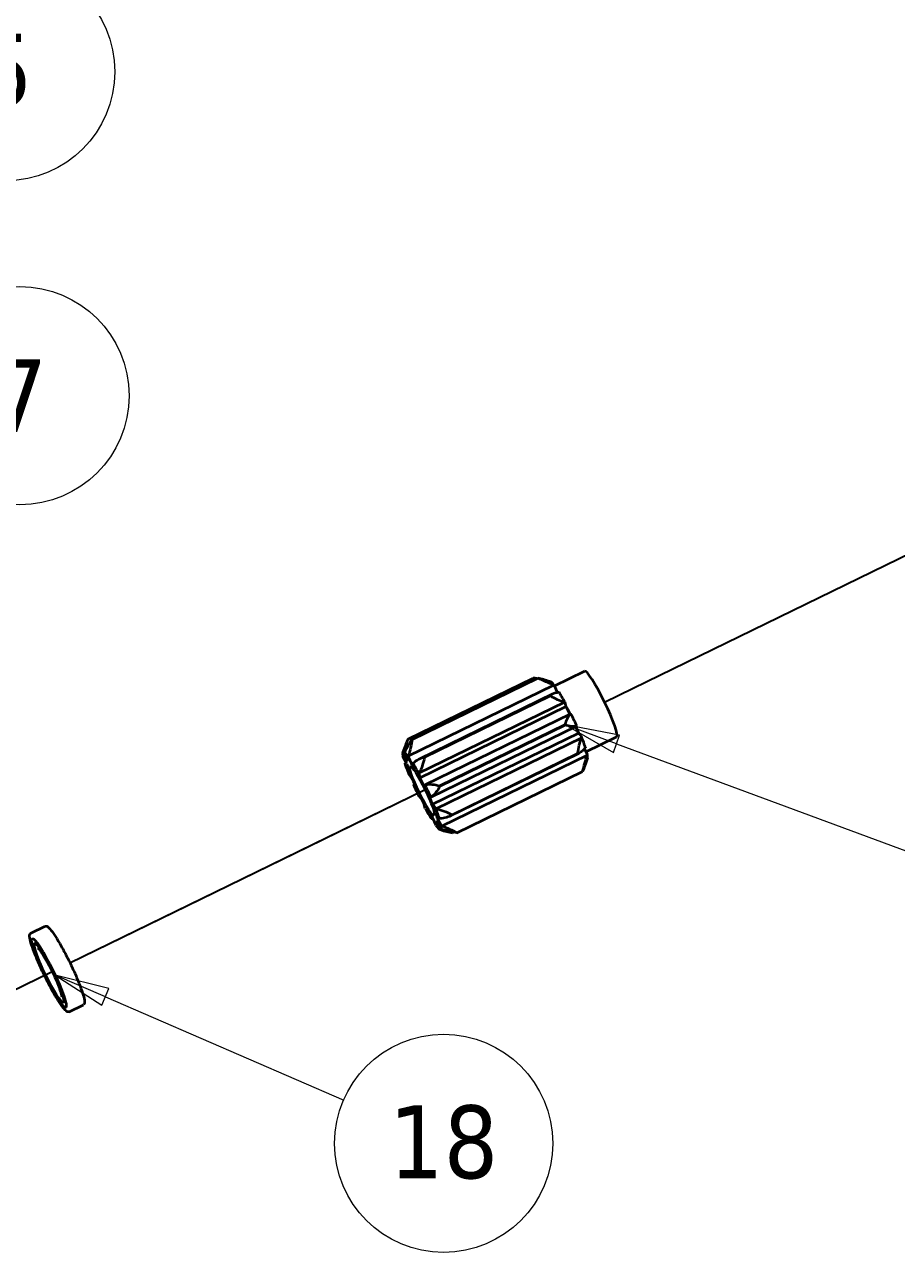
# Model space of a CAD drawing. Header units: millimetres. Extents: x 100 to 4572, y -190 to 4100.
# Drawn here: x 1899 to 2138.7, y 2428.9 to 2766.5 of the extents above; entities that cross this region are included whole.
import ezdxf

# ---------------------------------------------------------------- set-up
doc = ezdxf.new("R2010")
doc.units = ezdxf.units.MM
doc.header["$LTSCALE"] = 10
for name, color, linetype, lineweight in [('Symbol (ISO)', 7, 'Continuous', 18), ('Tweak Trail (ISO)', 7, 'Continuous', 25), ('Visible (ISO)', 7, 'Continuous', 35)]:
    doc.layers.add(name, color=color, linetype=linetype, lineweight=lineweight)
doc.styles.add('Note Text (ISO)', font='tahoma.ttf')

# ---------------------------------------------------------------- blocks, each defined once
blk = doc.blocks.new('Balloon17')
at = {"layer": 'Symbol (ISO)'}
for p, q in [((192.118, 249.914), (190.742, 250.51)), ((192.218, 250.143), (190.742, 250.51)), ((190.742, 250.51), (192.019, 249.684)), ((192.019, 249.684), (192.218, 250.143)), ((192.118, 249.914), (198.676, 247.076))]:
    blk.add_line(p, q, dxfattribs=at)
at = {"layer": 'Symbol (ISO)', "flags": 128}
blk.add_lwpolyline([(192.218, 250.143), (190.742, 250.51), (192.019, 249.684), (192.218, 250.143)], dxfattribs=at)
at = {"layer": 'Symbol (ISO)'}
blk.add_circle((201.42, 245.889), 3, dxfattribs=at)
blk.add_solid([(192.218, 250.143), (190.742, 250.51), (192.019, 249.684), (192.218, 250.143)], dxfattribs=at)
at = {"layer": 'Symbol (ISO)', "insert": (201.42, 245.912), "char_height": 2, "attachment_point": 5, "style": 'Note Text (ISO)'}
blk.add_mtext('18', dxfattribs=at)
blk = doc.blocks.new('Balloon18')
at = {"layer": 'Symbol (ISO)'}
for p, q in [((206.173, 256.874), (204.766, 257.395)), ((206.259, 257.109), (204.766, 257.395)), ((204.766, 257.395), (206.086, 256.64)), ((206.086, 256.64), (206.259, 257.109)), ((206.173, 256.874), (214.708, 253.714))]:
    blk.add_line(p, q, dxfattribs=at)
at = {"layer": 'Symbol (ISO)', "flags": 128}
blk.add_lwpolyline([(206.259, 257.109), (204.766, 257.395), (206.086, 256.64), (206.259, 257.109)], dxfattribs=at)
at = {"layer": 'Symbol (ISO)'}
blk.add_circle((217.52, 252.673), 3, dxfattribs=at)
blk.add_solid([(206.259, 257.109), (204.766, 257.395), (206.086, 256.64), (206.259, 257.109)], dxfattribs=at)
at = {"layer": 'Symbol (ISO)', "insert": (217.52, 252.694), "char_height": 2, "attachment_point": 5, "style": 'Note Text (ISO)'}
blk.add_mtext('10', dxfattribs=at)
blk = doc.blocks.new('Balloon21')
at = {"layer": 'Symbol (ISO)'}
for p, q in [((172.735, 283.339), (171.382, 283.988)), ((172.843, 283.564), (171.382, 283.988)), ((171.382, 283.988), (172.627, 283.114)), ((172.627, 283.114), (172.843, 283.564)), ((172.735, 283.339), (186.683, 276.65))]:
    blk.add_line(p, q, dxfattribs=at)
at = {"layer": 'Symbol (ISO)', "flags": 128}
blk.add_lwpolyline([(172.843, 283.564), (171.382, 283.988), (172.627, 283.114), (172.843, 283.564)], dxfattribs=at)
at = {"layer": 'Symbol (ISO)'}
blk.add_circle((189.378, 275.357), 3, dxfattribs=at)
blk.add_solid([(172.843, 283.564), (171.382, 283.988), (172.627, 283.114), (172.843, 283.564)], dxfattribs=at)
at = {"layer": 'Symbol (ISO)', "insert": (189.378, 275.378), "char_height": 2, "attachment_point": 5, "style": 'Note Text (ISO)'}
blk.add_mtext('5', dxfattribs=at)
blk = doc.blocks.new('Balloon38')
at = {"layer": 'Symbol (ISO)'}
for p, q in [((173.959, 275.469), (172.656, 276.212)), ((174.083, 275.686), (172.656, 276.212)), ((172.656, 276.212), (173.835, 275.252)), ((173.835, 275.252), (174.083, 275.686)), ((173.959, 275.469), (187.165, 267.934))]:
    blk.add_line(p, q, dxfattribs=at)
at = {"layer": 'Symbol (ISO)', "flags": 128}
blk.add_lwpolyline([(174.083, 275.686), (172.656, 276.212), (173.835, 275.252), (174.083, 275.686)], dxfattribs=at)
at = {"layer": 'Symbol (ISO)'}
blk.add_circle((189.77, 266.448), 3, dxfattribs=at)
blk.add_solid([(174.083, 275.686), (172.656, 276.212), (173.835, 275.252), (174.083, 275.686)], dxfattribs=at)
at = {"layer": 'Symbol (ISO)', "insert": (189.77, 266.448), "char_height": 2, "attachment_point": 5, "style": 'Note Text (ISO)'}
blk.add_mtext('7', dxfattribs=at)

msp = doc.modelspace()

# ---------------------------------------------------------------- linework, layer by layer
at = {"layer": 'Tweak Trail (ISO)'}
for p, q in [((2066.27, 2584.05), (2146.56, 2623.2)), ((2058.45, 2580.23), (2066.27, 2584.05)), ((1943.6, 2524.23), (2009.1, 2556.17)), ((1977.05, 2540.55), (2009.1, 2556.17)), ((1911.43, 2508.55), (1977.05, 2540.55)), ((1911.43, 2508.55), (1943.6, 2524.23)), ((1780.06, 2444.49), (1906.54, 2506.16)), ((1780.06, 2444.49), (1906.54, 2506.16)), ((1798.63, 2453.54), (1906.54, 2506.16))]:
    msp.add_line(p, q, dxfattribs=at)
at = {"layer": 'Visible (ISO)'}
for p, q in [((2004.31, 2569.99), (2038.84, 2586.83)), ((2005.55, 2570), (2040.08, 2586.83)), ((2005.57, 2569.98), (2040.1, 2586.81)), ((2044.67, 2584.7), (2052.94, 2588.73)), ((2004.54, 2565.47), (2044.42, 2584.91)), ((2044.6, 2584.85), (2045.23, 2583.34)), ((2045.23, 2583.34), (2045.42, 2582.89)), ((2007.51, 2560.75), (2047.39, 2580.19)), ((2007.54, 2564.63), (2044.31, 2582.55)), ((2008.91, 2565.11), (2043.44, 2581.95)), ((2008.94, 2565.06), (2043.47, 2581.9)), ((2047.54, 2580.19), (2047.74, 2579.32)), ((2007.67, 2559.43), (2047.82, 2579)), ((2009.2, 2557.53), (2049.08, 2576.98)), ((2047.74, 2579.32), (2047.82, 2579)), ((2010.82, 2554.15), (2050.7, 2573.6)), ((2013.1, 2557.18), (2047.63, 2574.02)), ((2013.13, 2557.12), (2047.66, 2573.95)), ((2011.17, 2552.13), (2051.31, 2571.7)), ((2012.2, 2550.94), (2052.09, 2570.38)), ((2051.31, 2571.7), (2051.55, 2571.38)), ((2051.55, 2571.38), (2052.17, 2570.52)), ((2053.32, 2566.55), (2061.75, 2570.66)), ((2002.96, 2566.27), (2003.31, 2567.29)), ((2002.98, 2566.31), (2004.1, 2564.14)), ((2003.05, 2566.51), (2003.7, 2566.82)), ((2004.44, 2564.14), (2003.48, 2566.31)), ((2016.03, 2548.91), (2051.45, 2566.18)), ((2016.52, 2549.24), (2051.05, 2566.07)), ((2016.54, 2549.18), (2051.07, 2566.02)), ((2052.88, 2567.37), (2052.89, 2567.36)), ((2052.89, 2567.36), (2053.7, 2565.85)), ((2004.12, 2563.2), (2003, 2565.27)), ((2003.53, 2563.32), (2004.47, 2561.88)), ((2003.6, 2563.47), (2003.89, 2563.61)), ((2004.17, 2564.2), (2004.37, 2564.3)), ((2004.46, 2565.28), (2005.32, 2563.2)), ((2005.32, 2563.2), (2005.9, 2563.49)), ((2006.22, 2561.89), (2005.79, 2563.33)), ((2013.76, 2546.21), (2053.64, 2565.66)), ((2053.74, 2564.85), (2053.39, 2563.83)), ((2005.39, 2559.41), (2004.53, 2560.6)), ((2007.39, 2560.61), (2007.67, 2559.43)), ((2017.86, 2544.31), (2052.39, 2561.14)), ((2017.86, 2544.29), (2052.39, 2561.12)), ((2005.89, 2557.44), (2006.3, 2557.29)), ((2006, 2557.52), (2006.16, 2557.6)), ((2008.79, 2557.3), (2009.06, 2557.46)), ((2007.76, 2554.24), (2007.5, 2554.08)), ((2007.62, 2554.14), (2007.77, 2554.21)), ((2010.66, 2554.1), (2010.25, 2554.25)), ((2009.16, 2550.93), (2008.88, 2552.12)), ((2010.33, 2549.65), (2010.76, 2548.21)), ((2011.17, 2552.13), (2012.02, 2550.94)), ((2013.03, 2548.22), (2012.08, 2549.66)), ((2010.92, 2548.19), (2011.23, 2548.34)), ((2012.1, 2546.26), (2011.23, 2548.34)), ((2012.12, 2547.4), (2013.08, 2545.23)), ((2012.39, 2547.34), (2012.47, 2547.38)), ((2012.44, 2548.34), (2012.82, 2548.53)), ((2012.44, 2548.34), (2013.56, 2546.27)), ((2013.57, 2545.23), (2012.45, 2547.4)), ((2013.27, 2545.16), (2013.54, 2545.3)), ((2016.62, 2544.28), (2016.91, 2544.42)), ((1900.69, 2516.66), (1904.62, 2518.58)), ((1901.75, 2513.8), (1902.36, 2514.1)), ((1909.61, 2497.68), (1910.22, 2497.98)), ((1911.21, 2495.09), (1915.14, 2497))]:
    msp.add_line(p, q, dxfattribs=at)
for centre, major_axis, start_param, end_param in [((2045.62, 2573.98), (-6.57, 13.48), 5.907888, 5.912754), ((2057.34, 2579.7), (-4.4, 9.03), 3.141593, 6.283185), ((2048.42, 2575.35), (-5.19, 10.65), 5.752151, 6.068492), ((2048.42, 2575.35), (4.4, -9.03), 2.50023, 2.594657), ((2048.42, 2575.35), (5.19, -10.65), 1.98224, 2.298581), ((2045.62, 2573.98), (-6.57, 13.48), 5.27957, 5.284436), ((2048.42, 2575.35), (4.4, -9.03), 1.68834, 1.966338), ((2048.42, 2575.35), (4.11, -8.43), 1.696779, 1.95886), ((2048.42, 2575.35), (5.19, -10.65), 1.353921, 1.670262), ((2045.62, 2573.98), (-6.57, 13.48), 4.651251, 4.656117), ((2048.42, 2575.35), (4.11, -8.43), 1.065323, 1.29333), ((2048.42, 2575.35), (4.4, -9.03), 1.057845, 1.312268), ((2011.09, 2557.14), (-6.57, 13.48), 5.907888, 5.912754), ((2048.42, 2575.35), (5.19, -10.65), 0.725603, 1.041944), ((2008.28, 2555.77), (-5.19, 10.65), 0.097284, 0.413625), ((2008.28, 2555.77), (-5.19, 10.65), 5.752151, 6.068492), ((2045.62, 2573.98), (-6.57, 13.48), 4.022933, 4.027799), ((2048.42, 2575.35), (4.4, -9.03), 0.429526, 0.432506), ((2008.28, 2555.77), (5.19, -10.65), 3.867195, 4.183536), ((2008.28, 2555.77), (-4.11, 8.43), 6.091872, 6.357089), ((2008.28, 2555.77), (-4.11, 8.43), 0.437005, 0.702223), ((2008.28, 2555.77), (4.11, -8.43), 2.321961, 2.587178), ((2008.28, 2555.77), (-5.19, 10.65), 5.123832, 5.440173), ((2011.09, 2557.14), (6.57, -13.48), 2.137977, 2.142843), ((2048.42, 2575.35), (5.19, -10.65), 0.12322, 0.413625), ((2008.28, 2555.77), (-4.11, 8.43), 1.065323, 1.330541), ((2008.28, 2555.77), (4.11, -8.43), 1.693642, 1.95886), ((2045.62, 2573.98), (6.57, -13.48), 0.253022, 0.257887), ((2008.28, 2555.77), (5.19, -10.65), 4.495514, 4.811855), ((2008.28, 2555.77), (-5.19, 10.65), 4.495514, 4.811855), ((2011.09, 2557.14), (6.57, -13.48), 1.509659, 1.514525), ((2008.28, 2555.77), (-4.11, 8.43), 1.693642, 1.95886), ((2008.28, 2555.77), (4.11, -8.43), 1.065323, 1.330541), ((2008.28, 2555.77), (5.19, -10.65), 5.123832, 5.440173), ((2008.28, 2555.77), (-4.11, 8.43), 2.321961, 2.587178), ((2008.28, 2555.77), (-5.19, 10.65), 3.867195, 4.183536), ((2008.28, 2555.77), (4.11, -8.43), 0.437005, 0.702223), ((2011.09, 2557.14), (6.57, -13.48), 0.88134, 0.886206), ((2008.28, 2555.77), (5.19, -10.65), 5.752151, 6.068492), ((2008.28, 2555.77), (4.11, -8.43), 6.091872, 6.357089), ((2008.28, 2555.77), (5.19, -10.65), 0.097284, 0.413625), ((2011.09, 2557.14), (6.57, -13.48), 0.253022, 0.257887)]:
    msp.add_ellipse(centre, major_axis=major_axis, ratio=0.12199, start_param=start_param, end_param=end_param, dxfattribs=at)
for centre, major_axis in [((2008.28, 2555.77), (3.29, -6.74)), ((1905.68, 2505.74), (-4.62, 9.47)), ((1905.68, 2505.74), (-3.93, 8.06))]:
    msp.add_ellipse(centre, major_axis=major_axis, ratio=0.12199, dxfattribs=at)
for points in [[(2039.79, 2586.69), (2039.46, 2586.75), (2039.15, 2586.79), (2038.84, 2586.83)], [(2003.82, 2563.75), (2003.75, 2563.66), (2003.68, 2563.57), (2003.6, 2563.47)], [(2010.92, 2548.19), (2011.04, 2548.2), (2011.16, 2548.21), (2011.28, 2548.23)]]:
    msp.add_open_spline(points, degree=3, dxfattribs=at)
for points, knots in [([(2040.08, 2586.83), (2040.57, 2586.76), (2041.1, 2586.64), (2042.22, 2586.34), (2042.8, 2586.16), (2043.44, 2585.95)], [-0.4772469, -0.4772469, -0.4772469, -0.4772469, -0.231794, -0.231794, 0, 0, 0, 0]), ([(2044.42, 2584.91), (2043.71, 2585.2), (2043, 2585.5), (2041.55, 2586.15), (2040.82, 2586.49), (2040.1, 2586.81)], [-0.4762372, -0.4762372, -0.4762372, -0.4762372, -0.2428035, -0.2428035, 0, 0, 0, 0]), ([(2043.44, 2581.95), (2043.74, 2582.23), (2044.09, 2582.47), (2044.87, 2582.79), (2045.29, 2582.89), (2045.78, 2582.93)], [-0.4772469, -0.4772469, -0.4772469, -0.4772469, -0.231794, -0.231794, 0, 0, 0, 0]), ([(2047.39, 2580.19), (2046.78, 2580.36), (2046.15, 2580.59), (2044.84, 2581.18), (2044.16, 2581.52), (2043.47, 2581.9)], [-0.4762372, -0.4762372, -0.4762372, -0.4762372, -0.2428035, -0.2428035, 0, 0, 0, 0]), ([(2047.63, 2574.02), (2047.79, 2574.64), (2047.99, 2575.21), (2048.48, 2576.21), (2048.75, 2576.63), (2049.08, 2576.98)], [-0.4772469, -0.4772469, -0.4772469, -0.4772469, -0.231794, -0.231794, 0, 0, 0, 0]), ([(2050.7, 2573.6), (2050.25, 2573.5), (2049.77, 2573.48), (2048.75, 2573.61), (2048.21, 2573.75), (2047.66, 2573.95)], [-0.4762372, -0.4762372, -0.4762372, -0.4762372, -0.2428035, -0.2428035, 0, 0, 0, 0]), ([(2004.31, 2569.99), (2004.1, 2569.5), (2003.89, 2568.95), (2003.47, 2567.78), (2003.26, 2567.17), (2003.05, 2566.51)], [-0.4772469, -0.4772469, -0.4772469, -0.4772469, -0.231794, -0.231794, 0, 0, 0, 0]), ([(2003.55, 2566.51), (2003.86, 2567.18), (2004.17, 2567.79), (2004.83, 2568.97), (2005.19, 2569.51), (2005.55, 2570)], [-0.4762372, -0.4762372, -0.4762372, -0.4762372, -0.2428035, -0.2428035, 0, 0, 0, 0]), ([(2005.57, 2569.98), (2005.44, 2569.23), (2005.29, 2568.46), (2004.95, 2566.94), (2004.76, 2566.2), (2004.54, 2565.47)], [-0.4772469, -0.4772469, -0.4772469, -0.4772469, -0.231794, -0.231794, 0, 0, 0, 0]), ([(2051.05, 2566.07), (2051.18, 2566.87), (2051.32, 2567.65), (2051.67, 2569.1), (2051.86, 2569.76), (2052.09, 2570.38)], [-0.4772469, -0.4772469, -0.4772469, -0.4772469, -0.231794, -0.231794, 0, 0, 0, 0]), ([(2053.1, 2567.65), (2052.79, 2567.22), (2052.47, 2566.89), (2051.8, 2566.34), (2051.44, 2566.15), (2051.07, 2566.02)], [-0.4762372, -0.4762372, -0.4762372, -0.4762372, -0.2428035, -0.2428035, 0, 0, 0, 0]), ([(2005.9, 2563.48), (2006.35, 2563.9), (2006.82, 2564.24), (2007.83, 2564.79), (2008.36, 2564.98), (2008.91, 2565.11)], [-0.4762372, -0.4762372, -0.4762372, -0.4762372, -0.2428035, -0.2428035, 0, 0, 0, 0]), ([(2008.94, 2565.06), (2008.78, 2564.27), (2008.58, 2563.48), (2008.11, 2562.03), (2007.83, 2561.37), (2007.51, 2560.75)], [-0.4772469, -0.4772469, -0.4772469, -0.4772469, -0.231794, -0.231794, 0, 0, 0, 0]), ([(2052.39, 2561.14), (2052.6, 2561.89), (2052.81, 2562.66), (2053.22, 2564.18), (2053.42, 2564.92), (2053.64, 2565.66)], [-0.4772469, -0.4772469, -0.4772469, -0.4772469, -0.231794, -0.231794, 0, 0, 0, 0]), ([(2053.39, 2563.83), (2053.27, 2563.45), (2053.15, 2563.09), (2052.81, 2562.15), (2052.6, 2561.61), (2052.39, 2561.12)], [-0.3818606, -0.3818606, -0.3818606, -0.3818606, -0.2428035, -0.2428035, 0, 0, 0, 0]), ([(2009.2, 2557.53), (2009.81, 2557.64), (2010.43, 2557.65), (2011.74, 2557.52), (2012.42, 2557.38), (2013.1, 2557.18)], [-0.4762372, -0.4762372, -0.4762372, -0.4762372, -0.2428035, -0.2428035, 0, 0, 0, 0]), ([(2013.13, 2557.12), (2012.83, 2556.5), (2012.49, 2555.92), (2011.72, 2554.93), (2011.3, 2554.5), (2010.82, 2554.15)], [-0.4772469, -0.4772469, -0.4772469, -0.4772469, -0.231794, -0.231794, 0, 0, 0, 0]), ([(2012.2, 2550.94), (2012.91, 2550.77), (2013.62, 2550.54), (2015.07, 2549.96), (2015.8, 2549.61), (2016.52, 2549.24)], [-0.4762372, -0.4762372, -0.4762372, -0.4762372, -0.2428035, -0.2428035, 0, 0, 0, 0]), ([(2016.54, 2549.18), (2016.06, 2548.9), (2015.54, 2548.66), (2014.42, 2548.34), (2013.84, 2548.24), (2013.21, 2548.2)], [-0.4772469, -0.4772469, -0.4772469, -0.4772469, -0.231794, -0.231794, 0, 0, 0, 0]), ([(2013.76, 2546.21), (2014.48, 2545.93), (2015.17, 2545.62), (2016.55, 2544.97), (2017.22, 2544.63), (2017.86, 2544.31)], [-0.4762372, -0.4762372, -0.4762372, -0.4762372, -0.2428035, -0.2428035, 0, 0, 0, 0]), ([(2013.27, 2545.16), (2013.9, 2544.95), (2014.49, 2544.77), (2015.61, 2544.47), (2016.14, 2544.36), (2016.62, 2544.28)], [-0.4762372, -0.4762372, -0.4762372, -0.4762372, -0.2428035, -0.2428035, 0, 0, 0, 0]), ([(2017.86, 2544.29), (2017.22, 2544.36), (2016.55, 2544.48), (2015.17, 2544.78), (2014.49, 2544.96), (2013.77, 2545.16)], [-0.4772469, -0.4772469, -0.4772469, -0.4772469, -0.231794, -0.231794, 0, 0, 0, 0]), ([(1911.21, 2495.09), (1911.07, 2495.02), (1910.91, 2495.03), (1910.49, 2495.18), (1910.24, 2495.42), (1909.54, 2496.21), (1909.08, 2496.83), (1908.08, 2498.34), (1907.55, 2499.22), (1906.44, 2501.16), (1905.86, 2502.22), (1904.73, 2504.42), (1904.17, 2505.57), (1903.12, 2507.82), (1902.64, 2508.93), (1901.78, 2511.01), (1901.41, 2511.98), (1900.82, 2513.68), (1900.61, 2514.41), (1900.36, 2515.59), (1900.3, 2516.01), (1900.47, 2516.47), (1900.56, 2516.6), (1900.69, 2516.66)], [5.396569, 5.396569, 5.396569, 5.396569, 5.519567, 5.519567, 5.805374, 5.805374, 6.1493, 6.1493, 6.473795, 6.473795, 6.795535, 6.795535, 7.116594, 7.116594, 7.437635, 7.437635, 7.759289, 7.759289, 8.083378, 8.083378, 8.421416, 8.421416, 8.538161, 8.538161, 8.538161, 8.538161]), ([(1904.62, 2518.58), (1904.76, 2518.65), (1904.92, 2518.63), (1905.34, 2518.48), (1905.58, 2518.25), (1906.29, 2517.46), (1906.75, 2516.84), (1907.75, 2515.32), (1908.28, 2514.45), (1909.39, 2512.51), (1909.96, 2511.44), (1911.1, 2509.24), (1911.66, 2508.1), (1912.7, 2505.84), (1913.19, 2504.73), (1914.05, 2502.66), (1914.42, 2501.69), (1915, 2499.99), (1915.22, 2499.26), (1915.47, 2498.08), (1915.53, 2497.66), (1915.36, 2497.19), (1915.27, 2497.07), (1915.14, 2497)], [2.254976, 2.254976, 2.254976, 2.254976, 2.377975, 2.377975, 2.663781, 2.663781, 3.007708, 3.007708, 3.332203, 3.332203, 3.653943, 3.653943, 3.975002, 3.975002, 4.296042, 4.296042, 4.617696, 4.617696, 4.941786, 4.941786, 5.279823, 5.279823, 5.396569, 5.396569, 5.396569, 5.396569]), ([(1902.56, 2512.6), (1902.56, 2512.6), (1902.58, 2512.59), (1902.68, 2512.53), (1902.8, 2512.42), (1903.14, 2512.03), (1903.39, 2511.71), (1903.95, 2510.88), (1904.28, 2510.35), (1904.98, 2509.15), (1905.35, 2508.48), (1906.09, 2507.06), (1906.46, 2506.32), (1907.17, 2504.84), (1907.5, 2504.1), (1908.09, 2502.7), (1908.35, 2502.05), (1908.77, 2500.89), (1908.93, 2500.39), (1909.14, 2499.6), (1909.18, 2499.3), (1909.17, 2499.1), (1909.16, 2499.06), (1909.16, 2499.06)], [2.370748, 2.370748, 2.370748, 2.370748, 2.459189, 2.459189, 2.671699, 2.671699, 2.961536, 2.961536, 3.273686, 3.273686, 3.590704, 3.590704, 3.909016, 3.909016, 4.227511, 4.227511, 4.54535, 4.54535, 4.860595, 4.860595, 5.164313, 5.164313, 5.280797, 5.280797, 5.280797, 5.280797])]:
    msp.add_open_spline(points, degree=3, knots=knots, dxfattribs=at)
for points, weights in [([(2043.44, 2585.95), (2043.53, 2585.92), (2043.62, 2585.89)], [1.00105667796, 1.00054754155, 1]), ([(2044.6, 2584.85), (2044.51, 2584.88), (2044.42, 2584.91)], [1, 1.00054754154, 1.00105667795]), ([(2045.78, 2582.93), (2045.86, 2582.92), (2045.94, 2582.91)], [1.00105667796, 1.00054754155, 1]), ([(2047.54, 2580.19), (2047.46, 2580.19), (2047.39, 2580.19)], [1, 1.00054754155, 1.00105667795]), ([(2049.08, 2576.98), (2049.14, 2577.01), (2049.2, 2577.03)], [1.00105667795, 1.00054754155, 1]), ([(2050.81, 2573.67), (2050.76, 2573.64), (2050.7, 2573.6)], [1, 1.00054754155, 1.00105667796]), ([(2052.09, 2570.38), (2052.13, 2570.45), (2052.17, 2570.52)], [1.00105667795, 1.00054754155, 1]), ([(2003.05, 2566.51), (2003.01, 2566.41), (2002.98, 2566.31)], [1.00105667795, 1.00054754154, 1]), ([(2003.48, 2566.31), (2003.52, 2566.41), (2003.55, 2566.51)], [1, 1.00054754155, 1.00105667795]), ([(2053.17, 2567.8), (2053.13, 2567.72), (2053.1, 2567.65)], [1, 1.00054754155, 1.00105667795]), ([(2003.6, 2563.47), (2003.57, 2563.39), (2003.53, 2563.32)], [1.00105667795, 1.00054754155, 1]), ([(2004.54, 2565.47), (2004.5, 2565.37), (2004.46, 2565.28)], [1.00105667795, 1.00054754155, 1]), ([(2005.79, 2563.33), (2005.85, 2563.41), (2005.9, 2563.48)], [1, 1.00054754155, 1.00105667795]), ([(2053.64, 2565.66), (2053.67, 2565.75), (2053.7, 2565.85)], [1.00105667796, 1.00054754155, 1]), ([(2007.51, 2560.75), (2007.45, 2560.68), (2007.39, 2560.61)], [1.00105667796, 1.00054754155, 1]), ([(2006, 2557.52), (2005.94, 2557.48), (2005.89, 2557.44)], [1.00105667795, 1.00054754155, 1]), ([(2009.06, 2557.46), (2009.13, 2557.5), (2009.2, 2557.53)], [1, 1.00054754154, 1.00105667795]), ([(2007.5, 2554.08), (2007.56, 2554.11), (2007.62, 2554.14)], [1, 1.00054754154, 1.00105667795]), ([(2010.82, 2554.15), (2010.74, 2554.12), (2010.66, 2554.1)], [1.00105667796, 1.00054754155, 1]), ([(2012.02, 2550.94), (2012.11, 2550.94), (2012.2, 2550.94)], [1, 1.00054754155, 1.00105667795]), ([(2010.76, 2548.21), (2010.84, 2548.2), (2010.92, 2548.19)], [1, 1.00054754155, 1.00105667795]), ([(2013.21, 2548.2), (2013.12, 2548.21), (2013.03, 2548.22)], [1.00105667795, 1.00054754155, 1]), ([(2013.56, 2546.27), (2013.66, 2546.24), (2013.76, 2546.21)], [1, 1.00054754154, 1.00105667795]), ([(2013.08, 2545.23), (2013.17, 2545.19), (2013.27, 2545.16)], [1, 1.00054754155, 1.00105667796]), ([(2013.77, 2545.16), (2013.67, 2545.2), (2013.57, 2545.23)], [1.00105667796, 1.00054754155, 1])]:
    msp.add_rational_spline(points, weights, degree=2, dxfattribs=at)

# ---------------------------------------------------------------- block references
at = {"layer": 'Symbol (ISO)', "xscale": 10, "yscale": 10, "zscale": 10}
for name in ['Balloon21', 'Balloon38', 'Balloon18', 'Balloon17']:
    msp.add_blockref(name, (0, 0), dxfattribs=at)

doc.saveas('drawing.dxf')
